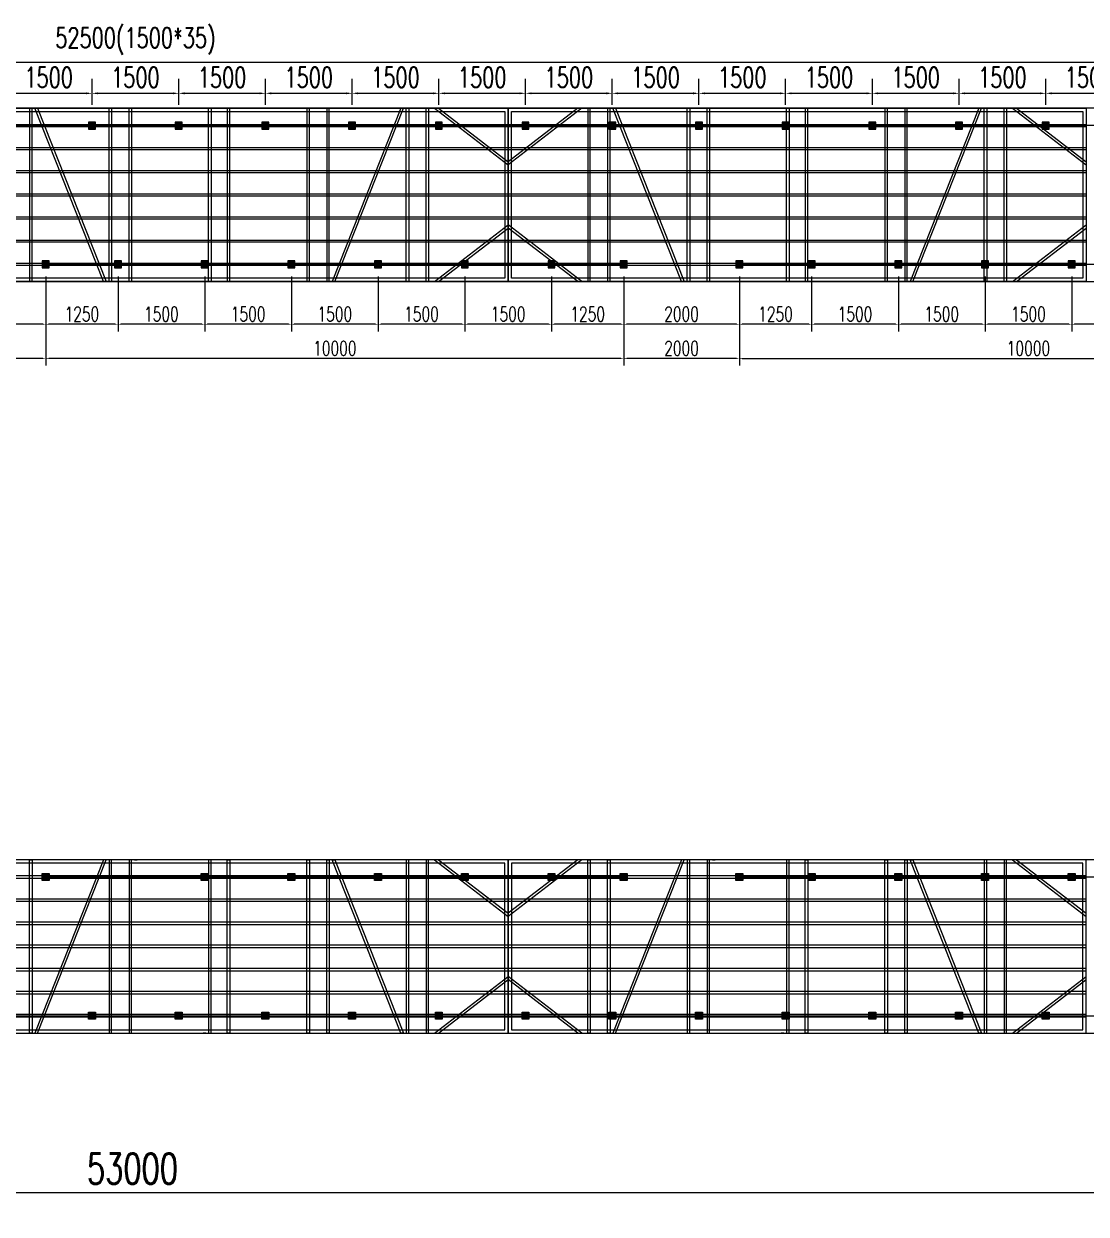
# Model space of a CAD drawing. Header units: millimetres. Extents: x -1546798 to -962116, y 1297493 to 1531173.
# Drawn here: x -1425906 to -1407526, y 1360471 to 1381064 of the extents above; entities that cross this region are included whole.
import ezdxf

# ---------------------------------------------------------------- set-up
doc = ezdxf.new("R2010")
doc.units = ezdxf.units.MM
doc.header["$LTSCALE"] = 10
doc.layers.get('0').update_dxf_attribs({"linetype": 'CONTINUOUS'})
doc.layers.get('DEFPOINTS').update_dxf_attribs({"linetype": 'CONTINUOUS'})
for name, color, linetype in [('W-STEEL_FRAME钢架', 3, 'CONTINUOUS'), ('W-STEEL_KEEL钢龙骨', 5, 'CONTINUOUS'), ('W-WOOD_FLOOR木地板', 30, 'CONTINUOUS')]:
    doc.layers.add(name, color=color, linetype=linetype)
doc.styles.add('STANDARD_T3', font='simplex.shx', dxfattribs={"width": 0.7, "bigfont": 'gbcbig.shx'})
doc.dimstyles.new('W&&100', dxfattribs={"dimtxt": 350, "dimasz": 100, "dimexe": 250, "dimexo": 300, "dimgap": 100, "dimtad": 1, "dimdec": 0, "dimzin": 0, "dimdsep": 46, "dimtxsty": 'STANDARD_T3', "dimcen": 0.09, "dimclrd": 1, "dimclre": 1, "dimclrt": 7, "dimazin": 2, "dimtfac": 1, "dimtdec": 0, "dimtix": 1, "dimtmove": 2, "dimatfit": 3, "dimfxl": 100, "dimtolj": 1, "dimtzin": 0, "dimarcsym": 0})
doc.dimstyles.new('W&&150', dxfattribs={"dimtxt": 525, "dimasz": 150, "dimexe": 375, "dimexo": 450, "dimgap": 150, "dimtad": 1, "dimdec": 0, "dimzin": 0, "dimdsep": 46, "dimtxsty": 'STANDARD_T3', "dimcen": 0.09, "dimclrd": 1, "dimclre": 1, "dimclrt": 7, "dimazin": 2, "dimtfac": 1, "dimtdec": 0, "dimtix": 1, "dimtmove": 2, "dimatfit": 3, "dimfxl": 100, "dimtolj": 1, "dimtzin": 0, "dimarcsym": 0})
doc.dimstyles.new('W&&50', dxfattribs={"dimtxt": 175, "dimasz": 50, "dimexe": 125, "dimexo": 150, "dimgap": 50, "dimtad": 1, "dimdec": 0, "dimzin": 0, "dimdsep": 46, "dimtxsty": 'STANDARD_T3', "dimcen": 0.09, "dimclrd": 1, "dimclre": 1, "dimclrt": 7, "dimazin": 2, "dimtfac": 1, "dimtdec": 0, "dimtix": 1, "dimtmove": 2, "dimatfit": 3, "dimfxl": 100, "dimtolj": 1, "dimtzin": 0, "dimarcsym": 0})

# ---------------------------------------------------------------- blocks, each defined once
blk = doc.blocks.new('gj')
at = {"layer": 'W-STEEL_FRAME钢架'}
for p, q in [((0, 3000), (10000, 3000)), ((0, 0), (0, 3000)), ((58, 2942), (9942, 2942)), ((58, 58), (58, 2942)), ((9942, 2942), (9942, 58)), ((10000, 3000), (10000, 0)), ((10000, 0), (0, 0)), ((9942, 58), (58, 58))]:
    blk.add_line(p, q, dxfattribs=at)
at = {"layer": 'W-STEEL_FRAME钢架', "color": 6}
for p, q in [((1277, 3000), (0, 2020)), ((1206, 3000), (0, 2074)), ((1420, 3000), (1377, 3000)), ((1377, 3000), (1377, 0)), ((1420, 0), (1420, 3000)), ((1763, 3000), (1720, 3000)), ((1720, 3000), (1720, 0)), ((1763, 0), (1763, 3000)), ((3001, 0), (1813, 3000)), ((1813, 3000), (1859, 3000)), ((1859, 3000), (3047, 0)), ((3097, 3000), (3140, 3000)), ((3097, 0), (3097, 3000)), ((3140, 3000), (3140, 0)), ((3440, 3000), (3483, 3000)), ((3440, 0), (3440, 3000)), ((3483, 3000), (3483, 0)), ((4767, 3000), (4721, 3000)), ((4817, 3000), (4860, 3000)), ((4817, 0), (4817, 3000)), ((4860, 3000), (4860, 0)), ((5183, 3000), (5140, 3000)), ((5140, 3000), (5140, 0)), ((5183, 0), (5183, 3000)), ((5233, 3000), (5279, 3000)), ((6560, 3000), (6517, 3000)), ((6517, 3000), (6517, 0)), ((6560, 0), (6560, 3000)), ((6903, 3000), (6860, 3000)), ((6860, 3000), (6860, 0)), ((6903, 0), (6903, 3000)), ((8141, 3000), (6953, 0)), ((6999, 0), (8187, 3000)), ((8187, 3000), (8141, 3000)), ((8237, 3000), (8280, 3000)), ((8237, 0), (8237, 3000)), ((8280, 3000), (8280, 0)), ((8580, 3000), (8623, 3000)), ((8580, 0), (8580, 3000)), ((8623, 3000), (8623, 0)), ((8723, 3000), (10000, 2020)), ((8794, 3000), (10000, 2074)), ((1277, 0), (0, 980)), ((1206, 0), (0, 926)), ((8723, 0), (10000, 980)), ((8794, 0), (10000, 926)), ((1377, 0), (1420, 0)), ((1720, 0), (1763, 0)), ((3047, 0), (3001, 0)), ((3140, 0), (3097, 0)), ((3483, 0), (3440, 0)), ((3533, 0), (3579, 0)), ((4860, 0), (4817, 0)), ((5140, 0), (5183, 0)), ((6467, 0), (6421, 0)), ((6517, 0), (6560, 0)), ((6860, 0), (6903, 0)), ((6953, 0), (6999, 0)), ((8280, 0), (8237, 0)), ((8623, 0), (8580, 0))]:
    blk.add_line(p, q, dxfattribs=at)
at = {"layer": 'W-STEEL_KEEL钢龙骨'}
for points in [[(0, 2720), (10000, 2720), (10000, 2680), (0, 2680)], [(0, 2320), (10000, 2320), (10000, 2280), (0, 2280)], [(0, 1920), (10000, 1920), (10000, 1880), (0, 1880)], [(0, 1520), (10000, 1520), (10000, 1480), (0, 1480)], [(0, 1120), (10000, 1120), (10000, 1080), (0, 1080)], [(0, 720), (10000, 720), (10000, 680), (0, 680)], [(0, 320), (10000, 320), (10000, 280), (0, 280)]]:
    blk.add_lwpolyline(points, close=True, dxfattribs=at)
blk = doc.blocks.new('*D933')
at = {"color": 1, "lineweight": -2, "transparency": 16777216}
for p, q in [((-1450526, 1361236), (-1450526, 1360471)), ((-1397526, 1361236), (-1397526, 1360471)), ((-1450376, 1360846), (-1397676, 1360846))]:
    blk.add_line(p, q, dxfattribs=at)
at = {"color": 1, "transparency": 16777216}
for points in [[(-1450376, 1360871), (-1450376, 1360821), (-1450526, 1360846)], [(-1397676, 1360871), (-1397676, 1360821), (-1397526, 1360846)]]:
    blk.add_solid(points, dxfattribs=at)
at = {"layer": 'DEFPOINTS', "color": 0, "transparency": 16777216}
for p in [(-1450526, 1361686), (-1397526, 1361686), (-1397526, 1360846)]:
    blk.add_point(p, dxfattribs=at)
at = {"color": 7, "transparency": 16777216, "insert": (-1424026, 1361259), "char_height": 525, "attachment_point": 5, "style": 'STANDARD_T3'}
blk.add_mtext('\\A1;53000', dxfattribs=at)
blk = doc.blocks.new('2')
h = blk.add_hatch(color=6)
h.dxf.hatch_style = 1
h.paths.add_polyline_path([(-10, -10), (110, -10), (110, 110), (-10, 110)])
blk.add_lwpolyline([(-10, -10), (110, -10), (110, 110), (-10, 110)], close=True)
blk = doc.blocks.new('*U925')
at = {"layer": 'W-WOOD_FLOOR木地板', "color": 6}
blk.add_blockref('2', (-50, -50), dxfattribs=at)
blk = doc.blocks.new('*U926')
at = {"layer": 'W-STEEL_FRAME钢架', "color": 0, "linetype": 'ByBlock', "lineweight": -2, "transparency": 16777216}
for p in [(24000, 0), (25500, 0), (27000, 0), (28500, 0), (30000, 0), (31500, 0), (33000, 0), (34500, 0), (36000, 0), (37500, 0), (39000, 0), (40500, 0)]:
    blk.add_blockref('*U925', p, dxfattribs=at)
blk = doc.blocks.new('*D934')
at = {"layer": 'DEFPOINTS', "color": 0, "transparency": 16777216}
for p in [(-1413526, 1376344), (-1403526, 1376344), (-1403526, 1375277)]:
    blk.add_point(p, dxfattribs=at)
at = {"layer": 'W-STEEL_FRAME钢架', "color": 1, "lineweight": -2, "transparency": 16777216}
for p, q in [((-1413526, 1376194), (-1413526, 1375152)), ((-1403526, 1376194), (-1403526, 1375152)), ((-1413476, 1375277), (-1403576, 1375277))]:
    blk.add_line(p, q, dxfattribs=at)
at = {"layer": 'W-STEEL_FRAME钢架', "color": 1, "transparency": 16777216}
for points in [[(-1413476, 1375286), (-1413476, 1375269), (-1413526, 1375277)], [(-1403576, 1375286), (-1403576, 1375269), (-1403526, 1375277)]]:
    blk.add_solid(points, dxfattribs=at)
at = {"layer": 'W-STEEL_FRAME钢架', "color": 7, "transparency": 16777216, "insert": (-1408526, 1375452), "char_height": 250, "attachment_point": 5, "style": 'STANDARD_T3'}
blk.add_mtext('\\A1;10000', dxfattribs=at)
blk = doc.blocks.new('*D950')
at = {"layer": 'DEFPOINTS', "color": 0, "transparency": 16777216}
for p in [(-1407776, 1376844), (-1406276, 1376844), (-1407776, 1375867)]:
    blk.add_point(p, dxfattribs=at)
at = {"layer": 'W-STEEL_FRAME钢架', "color": 1, "lineweight": -2, "transparency": 16777216}
for p, q in [((-1407776, 1376694), (-1407776, 1375742)), ((-1406276, 1376694), (-1406276, 1375742)), ((-1406326, 1375867), (-1407726, 1375867))]:
    blk.add_line(p, q, dxfattribs=at)
at = {"layer": 'W-STEEL_FRAME钢架', "color": 1, "transparency": 16777216}
for points in [[(-1407726, 1375876), (-1407726, 1375859), (-1407776, 1375867)], [(-1406326, 1375876), (-1406326, 1375859), (-1406276, 1375867)]]:
    blk.add_solid(points, dxfattribs=at)
at = {"layer": 'W-STEEL_FRAME钢架', "color": 7, "transparency": 16777216, "insert": (-1407026, 1376042), "char_height": 250, "attachment_point": 5, "style": 'STANDARD_T3'}
blk.add_mtext('\\A1;1500', dxfattribs=at)
blk = doc.blocks.new('*D951')
at = {"layer": 'DEFPOINTS', "color": 0, "transparency": 16777216}
for p in [(-1409276, 1376844), (-1407776, 1376844), (-1409276, 1375867)]:
    blk.add_point(p, dxfattribs=at)
at = {"layer": 'W-STEEL_FRAME钢架', "color": 1, "lineweight": -2, "transparency": 16777216}
for p, q in [((-1409276, 1376694), (-1409276, 1375742)), ((-1407776, 1376694), (-1407776, 1375742)), ((-1407826, 1375867), (-1409226, 1375867))]:
    blk.add_line(p, q, dxfattribs=at)
at = {"layer": 'W-STEEL_FRAME钢架', "color": 1, "transparency": 16777216}
for points in [[(-1409226, 1375876), (-1409226, 1375859), (-1409276, 1375867)], [(-1407826, 1375876), (-1407826, 1375859), (-1407776, 1375867)]]:
    blk.add_solid(points, dxfattribs=at)
at = {"layer": 'W-STEEL_FRAME钢架', "color": 7, "transparency": 16777216, "insert": (-1408526, 1376042), "char_height": 250, "attachment_point": 5, "style": 'STANDARD_T3'}
blk.add_mtext('\\A1;1500', dxfattribs=at)
blk = doc.blocks.new('*D952')
at = {"layer": 'DEFPOINTS', "color": 0, "transparency": 16777216}
for p in [(-1410776, 1376844), (-1409276, 1376844), (-1410776, 1375867)]:
    blk.add_point(p, dxfattribs=at)
at = {"layer": 'W-STEEL_FRAME钢架', "color": 1, "lineweight": -2, "transparency": 16777216}
for p, q in [((-1410776, 1376694), (-1410776, 1375742)), ((-1409276, 1376694), (-1409276, 1375742)), ((-1409326, 1375867), (-1410726, 1375867))]:
    blk.add_line(p, q, dxfattribs=at)
at = {"layer": 'W-STEEL_FRAME钢架', "color": 1, "transparency": 16777216}
for points in [[(-1410726, 1375876), (-1410726, 1375859), (-1410776, 1375867)], [(-1409326, 1375876), (-1409326, 1375859), (-1409276, 1375867)]]:
    blk.add_solid(points, dxfattribs=at)
at = {"layer": 'W-STEEL_FRAME钢架', "color": 7, "transparency": 16777216, "insert": (-1410026, 1376042), "char_height": 250, "attachment_point": 5, "style": 'STANDARD_T3'}
blk.add_mtext('\\A1;1500', dxfattribs=at)
blk = doc.blocks.new('*D953')
at = {"layer": 'DEFPOINTS', "color": 0, "transparency": 16777216}
for p in [(-1412276, 1376844), (-1410776, 1376844), (-1412276, 1375867)]:
    blk.add_point(p, dxfattribs=at)
at = {"layer": 'W-STEEL_FRAME钢架', "color": 1, "lineweight": -2, "transparency": 16777216}
for p, q in [((-1412276, 1376694), (-1412276, 1375742)), ((-1410776, 1376694), (-1410776, 1375742)), ((-1410826, 1375867), (-1412226, 1375867))]:
    blk.add_line(p, q, dxfattribs=at)
at = {"layer": 'W-STEEL_FRAME钢架', "color": 1, "transparency": 16777216}
for points in [[(-1412226, 1375876), (-1412226, 1375859), (-1412276, 1375867)], [(-1410826, 1375876), (-1410826, 1375859), (-1410776, 1375867)]]:
    blk.add_solid(points, dxfattribs=at)
at = {"layer": 'W-STEEL_FRAME钢架', "color": 7, "transparency": 16777216, "insert": (-1411526, 1376042), "char_height": 250, "attachment_point": 5, "style": 'STANDARD_T3'}
blk.add_mtext('\\A1;1500', dxfattribs=at)
blk = doc.blocks.new('*D954')
at = {"layer": 'DEFPOINTS', "color": 0, "transparency": 16777216}
for p in [(-1413526, 1376844), (-1412276, 1376844), (-1413526, 1375867)]:
    blk.add_point(p, dxfattribs=at)
at = {"layer": 'W-STEEL_FRAME钢架', "color": 1, "lineweight": -2, "transparency": 16777216}
for p, q in [((-1413526, 1376694), (-1413526, 1375742)), ((-1412276, 1376694), (-1412276, 1375742)), ((-1412326, 1375867), (-1413476, 1375867))]:
    blk.add_line(p, q, dxfattribs=at)
at = {"layer": 'W-STEEL_FRAME钢架', "color": 1, "transparency": 16777216}
for points in [[(-1413476, 1375876), (-1413476, 1375859), (-1413526, 1375867)], [(-1412326, 1375876), (-1412326, 1375859), (-1412276, 1375867)]]:
    blk.add_solid(points, dxfattribs=at)
at = {"layer": 'W-STEEL_FRAME钢架', "color": 7, "transparency": 16777216, "insert": (-1412901, 1376042), "char_height": 250, "attachment_point": 5, "style": 'STANDARD_T3'}
blk.add_mtext('\\A1;1250', dxfattribs=at)
blk = doc.blocks.new('*D955')
at = {"layer": 'DEFPOINTS', "color": 0, "transparency": 16777216}
for p in [(-1415526, 1376844), (-1413526, 1376844), (-1415526, 1375867)]:
    blk.add_point(p, dxfattribs=at)
at = {"layer": 'W-STEEL_FRAME钢架', "color": 1, "lineweight": -2, "transparency": 16777216}
for p, q in [((-1415526, 1376694), (-1415526, 1375742)), ((-1413526, 1376694), (-1413526, 1375742)), ((-1413576, 1375867), (-1415476, 1375867))]:
    blk.add_line(p, q, dxfattribs=at)
at = {"layer": 'W-STEEL_FRAME钢架', "color": 1, "transparency": 16777216}
for points in [[(-1415476, 1375876), (-1415476, 1375859), (-1415526, 1375867)], [(-1413576, 1375876), (-1413576, 1375859), (-1413526, 1375867)]]:
    blk.add_solid(points, dxfattribs=at)
at = {"layer": 'W-STEEL_FRAME钢架', "color": 7, "transparency": 16777216, "insert": (-1414526, 1376042), "char_height": 250, "attachment_point": 5, "style": 'STANDARD_T3'}
blk.add_mtext('\\A1;2000', dxfattribs=at)
blk = doc.blocks.new('*D956')
at = {"layer": 'DEFPOINTS', "color": 0, "transparency": 16777216}
for p in [(-1416776, 1376844), (-1415526, 1376844), (-1416776, 1375867)]:
    blk.add_point(p, dxfattribs=at)
at = {"layer": 'W-STEEL_FRAME钢架', "color": 1, "lineweight": -2, "transparency": 16777216}
for p, q in [((-1416776, 1376694), (-1416776, 1375742)), ((-1415526, 1376694), (-1415526, 1375742)), ((-1415576, 1375867), (-1416726, 1375867))]:
    blk.add_line(p, q, dxfattribs=at)
at = {"layer": 'W-STEEL_FRAME钢架', "color": 1, "transparency": 16777216}
for points in [[(-1416726, 1375876), (-1416726, 1375859), (-1416776, 1375867)], [(-1415576, 1375876), (-1415576, 1375859), (-1415526, 1375867)]]:
    blk.add_solid(points, dxfattribs=at)
at = {"layer": 'W-STEEL_FRAME钢架', "color": 7, "transparency": 16777216, "insert": (-1416151, 1376042), "char_height": 250, "attachment_point": 5, "style": 'STANDARD_T3'}
blk.add_mtext('\\A1;1250', dxfattribs=at)
blk = doc.blocks.new('*D957')
at = {"layer": 'DEFPOINTS', "color": 0, "transparency": 16777216}
for p in [(-1418276, 1376844), (-1416776, 1376844), (-1418276, 1375867)]:
    blk.add_point(p, dxfattribs=at)
at = {"layer": 'W-STEEL_FRAME钢架', "color": 1, "lineweight": -2, "transparency": 16777216}
for p, q in [((-1418276, 1376694), (-1418276, 1375742)), ((-1416776, 1376694), (-1416776, 1375742)), ((-1416826, 1375867), (-1418226, 1375867))]:
    blk.add_line(p, q, dxfattribs=at)
at = {"layer": 'W-STEEL_FRAME钢架', "color": 1, "transparency": 16777216}
for points in [[(-1418226, 1375876), (-1418226, 1375859), (-1418276, 1375867)], [(-1416826, 1375876), (-1416826, 1375859), (-1416776, 1375867)]]:
    blk.add_solid(points, dxfattribs=at)
at = {"layer": 'W-STEEL_FRAME钢架', "color": 7, "transparency": 16777216, "insert": (-1417526, 1376042), "char_height": 250, "attachment_point": 5, "style": 'STANDARD_T3'}
blk.add_mtext('\\A1;1500', dxfattribs=at)
blk = doc.blocks.new('*D958')
at = {"layer": 'DEFPOINTS', "color": 0, "transparency": 16777216}
for p in [(-1419776, 1376844), (-1418276, 1376844), (-1419776, 1375867)]:
    blk.add_point(p, dxfattribs=at)
at = {"layer": 'W-STEEL_FRAME钢架', "color": 1, "lineweight": -2, "transparency": 16777216}
for p, q in [((-1419776, 1376694), (-1419776, 1375742)), ((-1418276, 1376694), (-1418276, 1375742)), ((-1418326, 1375867), (-1419726, 1375867))]:
    blk.add_line(p, q, dxfattribs=at)
at = {"layer": 'W-STEEL_FRAME钢架', "color": 1, "transparency": 16777216}
for points in [[(-1419726, 1375876), (-1419726, 1375859), (-1419776, 1375867)], [(-1418326, 1375876), (-1418326, 1375859), (-1418276, 1375867)]]:
    blk.add_solid(points, dxfattribs=at)
at = {"layer": 'W-STEEL_FRAME钢架', "color": 7, "transparency": 16777216, "insert": (-1419026, 1376042), "char_height": 250, "attachment_point": 5, "style": 'STANDARD_T3'}
blk.add_mtext('\\A1;1500', dxfattribs=at)
blk = doc.blocks.new('*D959')
at = {"layer": 'DEFPOINTS', "color": 0, "transparency": 16777216}
for p in [(-1421276, 1376844), (-1419776, 1376844), (-1421276, 1375867)]:
    blk.add_point(p, dxfattribs=at)
at = {"layer": 'W-STEEL_FRAME钢架', "color": 1, "lineweight": -2, "transparency": 16777216}
for p, q in [((-1421276, 1376694), (-1421276, 1375742)), ((-1419776, 1376694), (-1419776, 1375742)), ((-1419826, 1375867), (-1421226, 1375867))]:
    blk.add_line(p, q, dxfattribs=at)
at = {"layer": 'W-STEEL_FRAME钢架', "color": 1, "transparency": 16777216}
for points in [[(-1421226, 1375876), (-1421226, 1375859), (-1421276, 1375867)], [(-1419826, 1375876), (-1419826, 1375859), (-1419776, 1375867)]]:
    blk.add_solid(points, dxfattribs=at)
at = {"layer": 'W-STEEL_FRAME钢架', "color": 7, "transparency": 16777216, "insert": (-1420526, 1376042), "char_height": 250, "attachment_point": 5, "style": 'STANDARD_T3'}
blk.add_mtext('\\A1;1500', dxfattribs=at)
blk = doc.blocks.new('*D960')
at = {"layer": 'DEFPOINTS', "color": 0, "transparency": 16777216}
for p in [(-1422776, 1376844), (-1421276, 1376844), (-1422776, 1375867)]:
    blk.add_point(p, dxfattribs=at)
at = {"layer": 'W-STEEL_FRAME钢架', "color": 1, "lineweight": -2, "transparency": 16777216}
for p, q in [((-1422776, 1376694), (-1422776, 1375742)), ((-1421276, 1376694), (-1421276, 1375742)), ((-1421326, 1375867), (-1422726, 1375867))]:
    blk.add_line(p, q, dxfattribs=at)
at = {"layer": 'W-STEEL_FRAME钢架', "color": 1, "transparency": 16777216}
for points in [[(-1422726, 1375876), (-1422726, 1375859), (-1422776, 1375867)], [(-1421326, 1375876), (-1421326, 1375859), (-1421276, 1375867)]]:
    blk.add_solid(points, dxfattribs=at)
at = {"layer": 'W-STEEL_FRAME钢架', "color": 7, "transparency": 16777216, "insert": (-1422026, 1376042), "char_height": 250, "attachment_point": 5, "style": 'STANDARD_T3'}
blk.add_mtext('\\A1;1500', dxfattribs=at)
blk = doc.blocks.new('*D961')
at = {"layer": 'DEFPOINTS', "color": 0, "transparency": 16777216}
for p in [(-1424276, 1376844), (-1422776, 1376844), (-1424276, 1375867)]:
    blk.add_point(p, dxfattribs=at)
at = {"layer": 'W-STEEL_FRAME钢架', "color": 1, "lineweight": -2, "transparency": 16777216}
for p, q in [((-1424276, 1376694), (-1424276, 1375742)), ((-1422776, 1376694), (-1422776, 1375742)), ((-1422826, 1375867), (-1424226, 1375867))]:
    blk.add_line(p, q, dxfattribs=at)
at = {"layer": 'W-STEEL_FRAME钢架', "color": 1, "transparency": 16777216}
for points in [[(-1424226, 1375876), (-1424226, 1375859), (-1424276, 1375867)], [(-1422826, 1375876), (-1422826, 1375859), (-1422776, 1375867)]]:
    blk.add_solid(points, dxfattribs=at)
at = {"layer": 'W-STEEL_FRAME钢架', "color": 7, "transparency": 16777216, "insert": (-1423526, 1376042), "char_height": 250, "attachment_point": 5, "style": 'STANDARD_T3'}
blk.add_mtext('\\A1;1500', dxfattribs=at)
blk = doc.blocks.new('*D962')
at = {"layer": 'DEFPOINTS', "color": 0, "transparency": 16777216}
for p in [(-1425526, 1376844), (-1424276, 1376844), (-1425526, 1375867)]:
    blk.add_point(p, dxfattribs=at)
at = {"layer": 'W-STEEL_FRAME钢架', "color": 1, "lineweight": -2, "transparency": 16777216}
for p, q in [((-1425526, 1376694), (-1425526, 1375742)), ((-1424276, 1376694), (-1424276, 1375742)), ((-1424326, 1375867), (-1425476, 1375867))]:
    blk.add_line(p, q, dxfattribs=at)
at = {"layer": 'W-STEEL_FRAME钢架', "color": 1, "transparency": 16777216}
for points in [[(-1425476, 1375876), (-1425476, 1375859), (-1425526, 1375867)], [(-1424326, 1375876), (-1424326, 1375859), (-1424276, 1375867)]]:
    blk.add_solid(points, dxfattribs=at)
at = {"layer": 'W-STEEL_FRAME钢架', "color": 7, "transparency": 16777216, "insert": (-1424901, 1376042), "char_height": 250, "attachment_point": 5, "style": 'STANDARD_T3'}
blk.add_mtext('\\A1;1250', dxfattribs=at)
blk = doc.blocks.new('*D963')
at = {"layer": 'DEFPOINTS', "color": 0, "transparency": 16777216}
for p in [(-1427526, 1376844), (-1425526, 1376844), (-1427526, 1375867)]:
    blk.add_point(p, dxfattribs=at)
at = {"layer": 'W-STEEL_FRAME钢架', "color": 1, "lineweight": -2, "transparency": 16777216}
for p, q in [((-1427526, 1376694), (-1427526, 1375742)), ((-1425526, 1376694), (-1425526, 1375742)), ((-1425576, 1375867), (-1427476, 1375867))]:
    blk.add_line(p, q, dxfattribs=at)
at = {"layer": 'W-STEEL_FRAME钢架', "color": 1, "transparency": 16777216}
for points in [[(-1427476, 1375876), (-1427476, 1375859), (-1427526, 1375867)], [(-1425576, 1375876), (-1425576, 1375859), (-1425526, 1375867)]]:
    blk.add_solid(points, dxfattribs=at)
at = {"layer": 'W-STEEL_FRAME钢架', "color": 7, "transparency": 16777216, "insert": (-1426526, 1376042), "char_height": 250, "attachment_point": 5, "style": 'STANDARD_T3'}
blk.add_mtext('\\A1;2000', dxfattribs=at)
blk = doc.blocks.new('*D987')
at = {"layer": 'DEFPOINTS', "color": 0, "transparency": 16777216}
for p in [(-1413526, 1376344), (-1415526, 1376218), (-1415526, 1375277)]:
    blk.add_point(p, dxfattribs=at)
at = {"layer": 'W-STEEL_FRAME钢架', "color": 1, "lineweight": -2, "transparency": 16777216}
for p, q in [((-1415526, 1376068), (-1415526, 1375152)), ((-1413526, 1376194), (-1413526, 1375152)), ((-1413576, 1375277), (-1415476, 1375277))]:
    blk.add_line(p, q, dxfattribs=at)
at = {"layer": 'W-STEEL_FRAME钢架', "color": 1, "transparency": 16777216}
for points in [[(-1415476, 1375286), (-1415476, 1375269), (-1415526, 1375277)], [(-1413576, 1375286), (-1413576, 1375269), (-1413526, 1375277)]]:
    blk.add_solid(points, dxfattribs=at)
at = {"layer": 'W-STEEL_FRAME钢架', "color": 7, "transparency": 16777216, "insert": (-1414526, 1375452), "char_height": 250, "attachment_point": 5, "style": 'STANDARD_T3'}
blk.add_mtext('\\A1;2000', dxfattribs=at)
blk = doc.blocks.new('*D988')
at = {"layer": 'DEFPOINTS', "color": 0, "transparency": 16777216}
for p in [(-1425526, 1376604), (-1415526, 1376218), (-1425526, 1375277)]:
    blk.add_point(p, dxfattribs=at)
at = {"layer": 'W-STEEL_FRAME钢架', "color": 1, "lineweight": -2, "transparency": 16777216}
for p, q in [((-1425526, 1376454), (-1425526, 1375152)), ((-1415526, 1376068), (-1415526, 1375152)), ((-1415576, 1375277), (-1425476, 1375277))]:
    blk.add_line(p, q, dxfattribs=at)
at = {"layer": 'W-STEEL_FRAME钢架', "color": 1, "transparency": 16777216}
for points in [[(-1425476, 1375286), (-1425476, 1375269), (-1425526, 1375277)], [(-1415576, 1375286), (-1415576, 1375269), (-1415526, 1375277)]]:
    blk.add_solid(points, dxfattribs=at)
at = {"layer": 'W-STEEL_FRAME钢架', "color": 7, "transparency": 16777216, "insert": (-1420526, 1375452), "char_height": 250, "attachment_point": 5, "style": 'STANDARD_T3'}
blk.add_mtext('\\A1;10000', dxfattribs=at)
blk = doc.blocks.new('*D989')
at = {"layer": 'DEFPOINTS', "color": 0, "transparency": 16777216}
for p in [(-1427526, 1376604), (-1425526, 1376604), (-1427526, 1375277)]:
    blk.add_point(p, dxfattribs=at)
at = {"layer": 'W-STEEL_FRAME钢架', "color": 1, "lineweight": -2, "transparency": 16777216}
for p, q in [((-1427526, 1376454), (-1427526, 1375152)), ((-1425526, 1376454), (-1425526, 1375152)), ((-1425576, 1375277), (-1427476, 1375277))]:
    blk.add_line(p, q, dxfattribs=at)
at = {"layer": 'W-STEEL_FRAME钢架', "color": 1, "transparency": 16777216}
for points in [[(-1427476, 1375286), (-1427476, 1375269), (-1427526, 1375277)], [(-1425576, 1375286), (-1425576, 1375269), (-1425526, 1375277)]]:
    blk.add_solid(points, dxfattribs=at)
at = {"layer": 'W-STEEL_FRAME钢架', "color": 7, "transparency": 16777216, "insert": (-1426526, 1375452), "char_height": 250, "attachment_point": 5, "style": 'STANDARD_T3'}
blk.add_mtext('\\A1;2000', dxfattribs=at)
blk = doc.blocks.new('*D996')
at = {"layer": 'DEFPOINTS', "color": 0, "transparency": 16777216}
for p in [(-1397726, 1380398), (-1450226, 1379364), (-1397726, 1379364)]:
    blk.add_point(p, dxfattribs=at)
at = {"layer": 'W-STEEL_FRAME钢架', "color": 1, "lineweight": -2, "transparency": 16777216}
for p, q in [((-1450226, 1379664), (-1450226, 1380648)), ((-1397726, 1379664), (-1397726, 1380648)), ((-1450126, 1380398), (-1397826, 1380398))]:
    blk.add_line(p, q, dxfattribs=at)
at = {"layer": 'W-STEEL_FRAME钢架', "color": 1, "transparency": 16777216}
for points in [[(-1450126, 1380414), (-1450126, 1380381), (-1450226, 1380398)], [(-1397826, 1380414), (-1397826, 1380381), (-1397726, 1380398)]]:
    blk.add_solid(points, dxfattribs=at)
at = {"layer": 'W-STEEL_FRAME钢架', "color": 7, "transparency": 16777216, "insert": (-1423976, 1380764), "char_height": 350, "attachment_point": 5, "style": 'STANDARD_T3'}
blk.add_mtext('\\A1;52500(1500*35)', dxfattribs=at)
blk = doc.blocks.new('*U997')
at = {"layer": 'W-WOOD_FLOOR木地板', "color": 6}
blk.add_blockref('2', (-50, -50), dxfattribs=at)
blk = doc.blocks.new('*U998')
at = {"layer": 'W-STEEL_FRAME钢架', "color": 0, "linetype": 'ByBlock', "lineweight": -2, "transparency": 16777216}
for p in [(24000, 0), (25500, 0), (27000, 0), (28500, 0), (30000, 0), (31500, 0), (33000, 0), (34500, 0), (36000, 0), (37500, 0), (39000, 0), (40500, 0)]:
    blk.add_blockref('*U997', p, dxfattribs=at)
blk = doc.blocks.new('*D1014')
at = {"layer": 'DEFPOINTS', "color": 0, "transparency": 16777216}
for p in [(-1424726, 1379862), (-1426226, 1379364), (-1424726, 1379364)]:
    blk.add_point(p, dxfattribs=at)
at = {"layer": 'W-STEEL_FRAME钢架', "color": 1, "lineweight": -2, "transparency": 16777216}
for p, q in [((-1426226, 1379664), (-1426226, 1380112)), ((-1424726, 1379664), (-1424726, 1380112)), ((-1426126, 1379862), (-1424826, 1379862))]:
    blk.add_line(p, q, dxfattribs=at)
at = {"layer": 'W-STEEL_FRAME钢架', "color": 1, "transparency": 16777216}
for points in [[(-1426126, 1379878), (-1426126, 1379845), (-1426226, 1379862)], [(-1424826, 1379878), (-1424826, 1379845), (-1424726, 1379862)]]:
    blk.add_solid(points, dxfattribs=at)
at = {"layer": 'W-STEEL_FRAME钢架', "color": 7, "transparency": 16777216, "insert": (-1425476, 1380137), "char_height": 350, "attachment_point": 5, "style": 'STANDARD_T3'}
blk.add_mtext('\\A1;1500', dxfattribs=at)
blk = doc.blocks.new('*D1015')
at = {"layer": 'DEFPOINTS', "color": 0, "transparency": 16777216}
for p in [(-1423226, 1379862), (-1424726, 1379364), (-1423226, 1379364)]:
    blk.add_point(p, dxfattribs=at)
at = {"layer": 'W-STEEL_FRAME钢架', "color": 1, "lineweight": -2, "transparency": 16777216}
for p, q in [((-1424726, 1379664), (-1424726, 1380112)), ((-1423226, 1379664), (-1423226, 1380112)), ((-1424626, 1379862), (-1423326, 1379862))]:
    blk.add_line(p, q, dxfattribs=at)
at = {"layer": 'W-STEEL_FRAME钢架', "color": 1, "transparency": 16777216}
for points in [[(-1424626, 1379878), (-1424626, 1379845), (-1424726, 1379862)], [(-1423326, 1379878), (-1423326, 1379845), (-1423226, 1379862)]]:
    blk.add_solid(points, dxfattribs=at)
at = {"layer": 'W-STEEL_FRAME钢架', "color": 7, "transparency": 16777216, "insert": (-1423976, 1380137), "char_height": 350, "attachment_point": 5, "style": 'STANDARD_T3'}
blk.add_mtext('\\A1;1500', dxfattribs=at)
blk = doc.blocks.new('*D1016')
at = {"layer": 'DEFPOINTS', "color": 0, "transparency": 16777216}
for p in [(-1421726, 1379862), (-1423226, 1379364), (-1421726, 1379364)]:
    blk.add_point(p, dxfattribs=at)
at = {"layer": 'W-STEEL_FRAME钢架', "color": 1, "lineweight": -2, "transparency": 16777216}
for p, q in [((-1423226, 1379664), (-1423226, 1380112)), ((-1421726, 1379664), (-1421726, 1380112)), ((-1423126, 1379862), (-1421826, 1379862))]:
    blk.add_line(p, q, dxfattribs=at)
at = {"layer": 'W-STEEL_FRAME钢架', "color": 1, "transparency": 16777216}
for points in [[(-1423126, 1379878), (-1423126, 1379845), (-1423226, 1379862)], [(-1421826, 1379878), (-1421826, 1379845), (-1421726, 1379862)]]:
    blk.add_solid(points, dxfattribs=at)
at = {"layer": 'W-STEEL_FRAME钢架', "color": 7, "transparency": 16777216, "insert": (-1422476, 1380137), "char_height": 350, "attachment_point": 5, "style": 'STANDARD_T3'}
blk.add_mtext('\\A1;1500', dxfattribs=at)
blk = doc.blocks.new('*D1017')
at = {"layer": 'DEFPOINTS', "color": 0, "transparency": 16777216}
for p in [(-1420226, 1379862), (-1421726, 1379364), (-1420226, 1379364)]:
    blk.add_point(p, dxfattribs=at)
at = {"layer": 'W-STEEL_FRAME钢架', "color": 1, "lineweight": -2, "transparency": 16777216}
for p, q in [((-1421726, 1379664), (-1421726, 1380112)), ((-1420226, 1379664), (-1420226, 1380112)), ((-1421626, 1379862), (-1420326, 1379862))]:
    blk.add_line(p, q, dxfattribs=at)
at = {"layer": 'W-STEEL_FRAME钢架', "color": 1, "transparency": 16777216}
for points in [[(-1421626, 1379878), (-1421626, 1379845), (-1421726, 1379862)], [(-1420326, 1379878), (-1420326, 1379845), (-1420226, 1379862)]]:
    blk.add_solid(points, dxfattribs=at)
at = {"layer": 'W-STEEL_FRAME钢架', "color": 7, "transparency": 16777216, "insert": (-1420976, 1380137), "char_height": 350, "attachment_point": 5, "style": 'STANDARD_T3'}
blk.add_mtext('\\A1;1500', dxfattribs=at)
blk = doc.blocks.new('*D1018')
at = {"layer": 'DEFPOINTS', "color": 0, "transparency": 16777216}
for p in [(-1418726, 1379862), (-1420226, 1379364), (-1418726, 1379364)]:
    blk.add_point(p, dxfattribs=at)
at = {"layer": 'W-STEEL_FRAME钢架', "color": 1, "lineweight": -2, "transparency": 16777216}
for p, q in [((-1420226, 1379664), (-1420226, 1380112)), ((-1418726, 1379664), (-1418726, 1380112)), ((-1420126, 1379862), (-1418826, 1379862))]:
    blk.add_line(p, q, dxfattribs=at)
at = {"layer": 'W-STEEL_FRAME钢架', "color": 1, "transparency": 16777216}
for points in [[(-1420126, 1379878), (-1420126, 1379845), (-1420226, 1379862)], [(-1418826, 1379878), (-1418826, 1379845), (-1418726, 1379862)]]:
    blk.add_solid(points, dxfattribs=at)
at = {"layer": 'W-STEEL_FRAME钢架', "color": 7, "transparency": 16777216, "insert": (-1419476, 1380137), "char_height": 350, "attachment_point": 5, "style": 'STANDARD_T3'}
blk.add_mtext('\\A1;1500', dxfattribs=at)
blk = doc.blocks.new('*D1019')
at = {"layer": 'DEFPOINTS', "color": 0, "transparency": 16777216}
for p in [(-1417226, 1379862), (-1418726, 1379364), (-1417226, 1379364)]:
    blk.add_point(p, dxfattribs=at)
at = {"layer": 'W-STEEL_FRAME钢架', "color": 1, "lineweight": -2, "transparency": 16777216}
for p, q in [((-1418726, 1379664), (-1418726, 1380112)), ((-1417226, 1379664), (-1417226, 1380112)), ((-1418626, 1379862), (-1417326, 1379862))]:
    blk.add_line(p, q, dxfattribs=at)
at = {"layer": 'W-STEEL_FRAME钢架', "color": 1, "transparency": 16777216}
for points in [[(-1418626, 1379878), (-1418626, 1379845), (-1418726, 1379862)], [(-1417326, 1379878), (-1417326, 1379845), (-1417226, 1379862)]]:
    blk.add_solid(points, dxfattribs=at)
at = {"layer": 'W-STEEL_FRAME钢架', "color": 7, "transparency": 16777216, "insert": (-1417976, 1380137), "char_height": 350, "attachment_point": 5, "style": 'STANDARD_T3'}
blk.add_mtext('\\A1;1500', dxfattribs=at)
blk = doc.blocks.new('*D1020')
at = {"layer": 'DEFPOINTS', "color": 0, "transparency": 16777216}
for p in [(-1415726, 1379862), (-1417226, 1379364), (-1415726, 1379364)]:
    blk.add_point(p, dxfattribs=at)
at = {"layer": 'W-STEEL_FRAME钢架', "color": 1, "lineweight": -2, "transparency": 16777216}
for p, q in [((-1417226, 1379664), (-1417226, 1380112)), ((-1415726, 1379664), (-1415726, 1380112)), ((-1417126, 1379862), (-1415826, 1379862))]:
    blk.add_line(p, q, dxfattribs=at)
at = {"layer": 'W-STEEL_FRAME钢架', "color": 1, "transparency": 16777216}
for points in [[(-1417126, 1379878), (-1417126, 1379845), (-1417226, 1379862)], [(-1415826, 1379878), (-1415826, 1379845), (-1415726, 1379862)]]:
    blk.add_solid(points, dxfattribs=at)
at = {"layer": 'W-STEEL_FRAME钢架', "color": 7, "transparency": 16777216, "insert": (-1416476, 1380137), "char_height": 350, "attachment_point": 5, "style": 'STANDARD_T3'}
blk.add_mtext('\\A1;1500', dxfattribs=at)
blk = doc.blocks.new('*D1021')
at = {"layer": 'DEFPOINTS', "color": 0, "transparency": 16777216}
for p in [(-1414226, 1379862), (-1415726, 1379364), (-1414226, 1379364)]:
    blk.add_point(p, dxfattribs=at)
at = {"layer": 'W-STEEL_FRAME钢架', "color": 1, "lineweight": -2, "transparency": 16777216}
for p, q in [((-1415726, 1379664), (-1415726, 1380112)), ((-1414226, 1379664), (-1414226, 1380112)), ((-1415626, 1379862), (-1414326, 1379862))]:
    blk.add_line(p, q, dxfattribs=at)
at = {"layer": 'W-STEEL_FRAME钢架', "color": 1, "transparency": 16777216}
for points in [[(-1415626, 1379878), (-1415626, 1379845), (-1415726, 1379862)], [(-1414326, 1379878), (-1414326, 1379845), (-1414226, 1379862)]]:
    blk.add_solid(points, dxfattribs=at)
at = {"layer": 'W-STEEL_FRAME钢架', "color": 7, "transparency": 16777216, "insert": (-1414976, 1380137), "char_height": 350, "attachment_point": 5, "style": 'STANDARD_T3'}
blk.add_mtext('\\A1;1500', dxfattribs=at)
blk = doc.blocks.new('*D1022')
at = {"layer": 'DEFPOINTS', "color": 0, "transparency": 16777216}
for p in [(-1412726, 1379862), (-1414226, 1379364), (-1412726, 1379364)]:
    blk.add_point(p, dxfattribs=at)
at = {"layer": 'W-STEEL_FRAME钢架', "color": 1, "lineweight": -2, "transparency": 16777216}
for p, q in [((-1414226, 1379664), (-1414226, 1380112)), ((-1412726, 1379664), (-1412726, 1380112)), ((-1414126, 1379862), (-1412826, 1379862))]:
    blk.add_line(p, q, dxfattribs=at)
at = {"layer": 'W-STEEL_FRAME钢架', "color": 1, "transparency": 16777216}
for points in [[(-1414126, 1379878), (-1414126, 1379845), (-1414226, 1379862)], [(-1412826, 1379878), (-1412826, 1379845), (-1412726, 1379862)]]:
    blk.add_solid(points, dxfattribs=at)
at = {"layer": 'W-STEEL_FRAME钢架', "color": 7, "transparency": 16777216, "insert": (-1413476, 1380137), "char_height": 350, "attachment_point": 5, "style": 'STANDARD_T3'}
blk.add_mtext('\\A1;1500', dxfattribs=at)
blk = doc.blocks.new('*D1023')
at = {"layer": 'DEFPOINTS', "color": 0, "transparency": 16777216}
for p in [(-1411226, 1379862), (-1412726, 1379364), (-1411226, 1379364)]:
    blk.add_point(p, dxfattribs=at)
at = {"layer": 'W-STEEL_FRAME钢架', "color": 1, "lineweight": -2, "transparency": 16777216}
for p, q in [((-1412726, 1379664), (-1412726, 1380112)), ((-1411226, 1379664), (-1411226, 1380112)), ((-1412626, 1379862), (-1411326, 1379862))]:
    blk.add_line(p, q, dxfattribs=at)
at = {"layer": 'W-STEEL_FRAME钢架', "color": 1, "transparency": 16777216}
for points in [[(-1412626, 1379878), (-1412626, 1379845), (-1412726, 1379862)], [(-1411326, 1379878), (-1411326, 1379845), (-1411226, 1379862)]]:
    blk.add_solid(points, dxfattribs=at)
at = {"layer": 'W-STEEL_FRAME钢架', "color": 7, "transparency": 16777216, "insert": (-1411976, 1380137), "char_height": 350, "attachment_point": 5, "style": 'STANDARD_T3'}
blk.add_mtext('\\A1;1500', dxfattribs=at)
blk = doc.blocks.new('*D1024')
at = {"layer": 'DEFPOINTS', "color": 0, "transparency": 16777216}
for p in [(-1409726, 1379862), (-1411226, 1379364), (-1409726, 1379364)]:
    blk.add_point(p, dxfattribs=at)
at = {"layer": 'W-STEEL_FRAME钢架', "color": 1, "lineweight": -2, "transparency": 16777216}
for p, q in [((-1411226, 1379664), (-1411226, 1380112)), ((-1409726, 1379664), (-1409726, 1380112)), ((-1411126, 1379862), (-1409826, 1379862))]:
    blk.add_line(p, q, dxfattribs=at)
at = {"layer": 'W-STEEL_FRAME钢架', "color": 1, "transparency": 16777216}
for points in [[(-1411126, 1379878), (-1411126, 1379845), (-1411226, 1379862)], [(-1409826, 1379878), (-1409826, 1379845), (-1409726, 1379862)]]:
    blk.add_solid(points, dxfattribs=at)
at = {"layer": 'W-STEEL_FRAME钢架', "color": 7, "transparency": 16777216, "insert": (-1410476, 1380137), "char_height": 350, "attachment_point": 5, "style": 'STANDARD_T3'}
blk.add_mtext('\\A1;1500', dxfattribs=at)
blk = doc.blocks.new('*D1025')
at = {"layer": 'DEFPOINTS', "color": 0, "transparency": 16777216}
for p in [(-1408226, 1379862), (-1409726, 1379364), (-1408226, 1379364)]:
    blk.add_point(p, dxfattribs=at)
at = {"layer": 'W-STEEL_FRAME钢架', "color": 1, "lineweight": -2, "transparency": 16777216}
for p, q in [((-1409726, 1379664), (-1409726, 1380112)), ((-1408226, 1379664), (-1408226, 1380112)), ((-1409626, 1379862), (-1408326, 1379862))]:
    blk.add_line(p, q, dxfattribs=at)
at = {"layer": 'W-STEEL_FRAME钢架', "color": 1, "transparency": 16777216}
for points in [[(-1409626, 1379878), (-1409626, 1379845), (-1409726, 1379862)], [(-1408326, 1379878), (-1408326, 1379845), (-1408226, 1379862)]]:
    blk.add_solid(points, dxfattribs=at)
at = {"layer": 'W-STEEL_FRAME钢架', "color": 7, "transparency": 16777216, "insert": (-1408976, 1380137), "char_height": 350, "attachment_point": 5, "style": 'STANDARD_T3'}
blk.add_mtext('\\A1;1500', dxfattribs=at)
blk = doc.blocks.new('*D1026')
at = {"layer": 'DEFPOINTS', "color": 0, "transparency": 16777216}
for p in [(-1406726, 1379862), (-1408226, 1379364), (-1406726, 1379364)]:
    blk.add_point(p, dxfattribs=at)
at = {"layer": 'W-STEEL_FRAME钢架', "color": 1, "lineweight": -2, "transparency": 16777216}
for p, q in [((-1408226, 1379664), (-1408226, 1380112)), ((-1406726, 1379664), (-1406726, 1380112)), ((-1408126, 1379862), (-1406826, 1379862))]:
    blk.add_line(p, q, dxfattribs=at)
at = {"layer": 'W-STEEL_FRAME钢架', "color": 1, "transparency": 16777216}
for points in [[(-1408126, 1379878), (-1408126, 1379845), (-1408226, 1379862)], [(-1406826, 1379878), (-1406826, 1379845), (-1406726, 1379862)]]:
    blk.add_solid(points, dxfattribs=at)
at = {"layer": 'W-STEEL_FRAME钢架', "color": 7, "transparency": 16777216, "insert": (-1407476, 1380137), "char_height": 350, "attachment_point": 5, "style": 'STANDARD_T3'}
blk.add_mtext('\\A1;1500', dxfattribs=at)

msp = doc.modelspace()

# ---------------------------------------------------------------- linework, layer by layer
at = {"layer": 'W-WOOD_FLOOR木地板'}
msp.add_lwpolyline([(-1453526.2, 1373104), (-1453526.2, 1370104), (-1450526.2, 1370104), (-1450526.2, 1363604), (-1447526.2, 1363604), (-1397526.2, 1363604), (-1397526.2, 1366604), (-1447526.2, 1366604), (-1447526.2, 1376604), (-1397526.2, 1376604), (-1397526.2, 1379604), (-1447526.2, 1379604), (-1450526.2, 1379604), (-1450526.2, 1373104), (-1453526.2, 1373104)], dxfattribs=at)
at = {"layer": 'W-WOOD_FLOOR木地板', "color": 6}
for points in [[(-1401586.2, 1376904), (-1397726.2, 1376904), (-1397726.2, 1379304), (-1450226.2, 1379304), (-1450226.2, 1372804), (-1453226.2, 1372804)], [(-1425586.2, 1376904), (-1415466.2, 1376904)], [(-1413526.2, 1376904), (-1403466.2, 1376904)], [(-1453226.2, 1370404), (-1450226.2, 1370404), (-1450226.2, 1363904), (-1397726.2, 1363904), (-1397726.2, 1366304), (-1401586.2, 1366304)], [(-1415526.2, 1366304), (-1425586.2, 1366304)], [(-1403466.2, 1366304), (-1413526.2, 1366304)]]:
    msp.add_lwpolyline(points, dxfattribs=at)

# ---------------------------------------------------------------- block references
for p in [(-1427526.2, 1376604), (-1417526.2, 1376604)]:
    msp.add_blockref('gj', p)
at = {"xscale": -1, "rotation": 180}
for p in [(-1427526.2, 1366604), (-1417526.2, 1366604)]:
    msp.add_blockref('gj', p, dxfattribs=at)
at = {"layer": 'W-STEEL_FRAME钢架', "color": 0}
msp.add_blockref('*U926', (-1448726.2, 1379304), dxfattribs=at)
at = {"layer": 'W-STEEL_FRAME钢架', "color": 0, "xscale": -1, "rotation": 180}
msp.add_blockref('*U998', (-1448726.2, 1363904), dxfattribs=at)
at = {"layer": 'W-WOOD_FLOOR木地板', "color": 6}
for p in [(-1425576.2, 1376854), (-1424326.2, 1376854), (-1422826.2, 1376854), (-1421326.2, 1376854), (-1419826.2, 1376854), (-1418326.2, 1376854), (-1416826.2, 1376854), (-1415576.2, 1376854), (-1413576.2, 1376854), (-1412326.2, 1376854), (-1410826.2, 1376854), (-1409326.2, 1376854), (-1407826.2, 1376854)]:
    msp.add_blockref('2', p, dxfattribs=at)
at = {"layer": 'W-WOOD_FLOOR木地板', "color": 6, "xscale": -1, "rotation": 180}
for p in [(-1425576.2, 1366354), (-1422826.2, 1366354), (-1421326.2, 1366354), (-1419826.2, 1366354), (-1418326.2, 1366354), (-1416826.2, 1366354), (-1415576.2, 1366354), (-1413576.2, 1366354), (-1412326.2, 1366354), (-1410826.2, 1366354), (-1409326.2, 1366354), (-1407826.2, 1366354)]:
    msp.add_blockref('2', p, dxfattribs=at)

# ---------------------------------------------------------------- dimensions: what is measured, and where the dimension line sits
dim = msp.add_linear_dim(base=(-1397526.2, 1360846.4), p1=(-1450526.2, 1361686), p2=(-1397526.2, 1361686), dimstyle='W&&150')
dim.commit()
dim.dimension.update_dxf_attribs({"geometry": '*D933', "text_midpoint": (-1424026.2, 1361258.9)})
at = {"layer": 'W-STEEL_FRAME钢架', "color": 0}
dim = msp.add_linear_dim(base=(-1397726.2, 1380397.6), p1=(-1450226.2, 1379364), p2=(-1397726.2, 1379364), text='<>(1500*35)', dimstyle='W&&100', dxfattribs=at)
dim.commit()
dim.dimension.update_dxf_attribs({"geometry": '*D996', "text_midpoint": (-1423976.2, 1380764.3)})
for base, p1, p2, picture, middle in [((-1424726.2, 1379861.7), (-1426226.2, 1379364), (-1424726.2, 1379364), '*D1014', (-1425476.2, 1380136.7)), ((-1423226.2, 1379861.7), (-1424726.2, 1379364), (-1423226.2, 1379364), '*D1015', (-1423976.2, 1380136.7)), ((-1421726.2, 1379861.7), (-1423226.2, 1379364), (-1421726.2, 1379364), '*D1016', (-1422476.2, 1380136.7)), ((-1420226.2, 1379861.7), (-1421726.2, 1379364), (-1420226.2, 1379364), '*D1017', (-1420976.2, 1380136.7)), ((-1418726.2, 1379861.7), (-1420226.2, 1379364), (-1418726.2, 1379364), '*D1018', (-1419476.2, 1380136.7)), ((-1417226.2, 1379861.7), (-1418726.2, 1379364), (-1417226.2, 1379364), '*D1019', (-1417976.2, 1380136.7)), ((-1415726.2, 1379861.7), (-1417226.2, 1379364), (-1415726.2, 1379364), '*D1020', (-1416476.2, 1380136.7)), ((-1414226.2, 1379861.7), (-1415726.2, 1379364), (-1414226.2, 1379364), '*D1021', (-1414976.2, 1380136.7)), ((-1412726.2, 1379861.7), (-1414226.2, 1379364), (-1412726.2, 1379364), '*D1022', (-1413476.2, 1380136.7)), ((-1411226.2, 1379861.7), (-1412726.2, 1379364), (-1411226.2, 1379364), '*D1023', (-1411976.2, 1380136.7)), ((-1409726.2, 1379861.7), (-1411226.2, 1379364), (-1409726.2, 1379364), '*D1024', (-1410476.2, 1380136.7)), ((-1408226.2, 1379861.7), (-1409726.2, 1379364), (-1408226.2, 1379364), '*D1025', (-1408976.2, 1380136.7)), ((-1406726.2, 1379861.7), (-1408226.2, 1379364), (-1406726.2, 1379364), '*D1026', (-1407476.2, 1380136.7))]:
    dim = msp.add_linear_dim(base=base, p1=p1, p2=p2, dimstyle='W&&100', dxfattribs=at)
    dim.commit()
    dim.dimension.update_dxf_attribs({"geometry": picture, "text_midpoint": middle})
for base, p1, p2, picture, middle in [((-1427526.2, 1375867.3), (-1425526.2, 1376844), (-1427526.2, 1376844), '*D963', (-1426526.2, 1376042.3)), ((-1425526.2, 1375867.3), (-1424276.2, 1376844), (-1425526.2, 1376844), '*D962', (-1424901.2, 1376042.3)), ((-1424276.2, 1375867.3), (-1422776.2, 1376844), (-1424276.2, 1376844), '*D961', (-1423526.2, 1376042.3)), ((-1422776.2, 1375867.3), (-1421276.2, 1376844), (-1422776.2, 1376844), '*D960', (-1422026.2, 1376042.3)), ((-1421276.2, 1375867.3), (-1419776.2, 1376844), (-1421276.2, 1376844), '*D959', (-1420526.2, 1376042.3)), ((-1419776.2, 1375867.3), (-1418276.2, 1376844), (-1419776.2, 1376844), '*D958', (-1419026.2, 1376042.3)), ((-1418276.2, 1375867.3), (-1416776.2, 1376844), (-1418276.2, 1376844), '*D957', (-1417526.2, 1376042.3)), ((-1416776.2, 1375867.3), (-1415526.2, 1376844), (-1416776.2, 1376844), '*D956', (-1416151.2, 1376042.3)), ((-1415526.2, 1375867.3), (-1413526.2, 1376844), (-1415526.2, 1376844), '*D955', (-1414526.2, 1376042.3)), ((-1413526.2, 1375867.3), (-1412276.2, 1376844), (-1413526.2, 1376844), '*D954', (-1412901.2, 1376042.3)), ((-1412276.2, 1375867.3), (-1410776.2, 1376844), (-1412276.2, 1376844), '*D953', (-1411526.2, 1376042.3)), ((-1410776.2, 1375867.3), (-1409276.2, 1376844), (-1410776.2, 1376844), '*D952', (-1410026.2, 1376042.3)), ((-1409276.2, 1375867.3), (-1407776.2, 1376844), (-1409276.2, 1376844), '*D951', (-1408526.2, 1376042.3)), ((-1407776.2, 1375867.3), (-1406276.2, 1376844), (-1407776.2, 1376844), '*D950', (-1407026.2, 1376042.3)), ((-1427526.2, 1375277.4), (-1425526.2, 1376604), (-1427526.2, 1376604), '*D989', (-1426526.2, 1375452.4)), ((-1425526.2, 1375277.4), (-1415526.2, 1376218.1), (-1425526.2, 1376604), '*D988', (-1420526.2, 1375452.4)), ((-1415526.2, 1375277.4), (-1413526.2, 1376343.6), (-1415526.2, 1376218.1), '*D987', (-1414526.2, 1375452.4)), ((-1403526.2, 1375277.4), (-1413526.2, 1376343.6), (-1403526.2, 1376343.6), '*D934', (-1408526.2, 1375452.4))]:
    dim = msp.add_linear_dim(base=base, p1=p1, p2=p2, dimstyle='W&&50', override={"dimtxt": 250}, dxfattribs=at)
    dim.commit()
    dim.dimension.update_dxf_attribs({"geometry": picture, "text_midpoint": middle})

doc.saveas('drawing.dxf')
